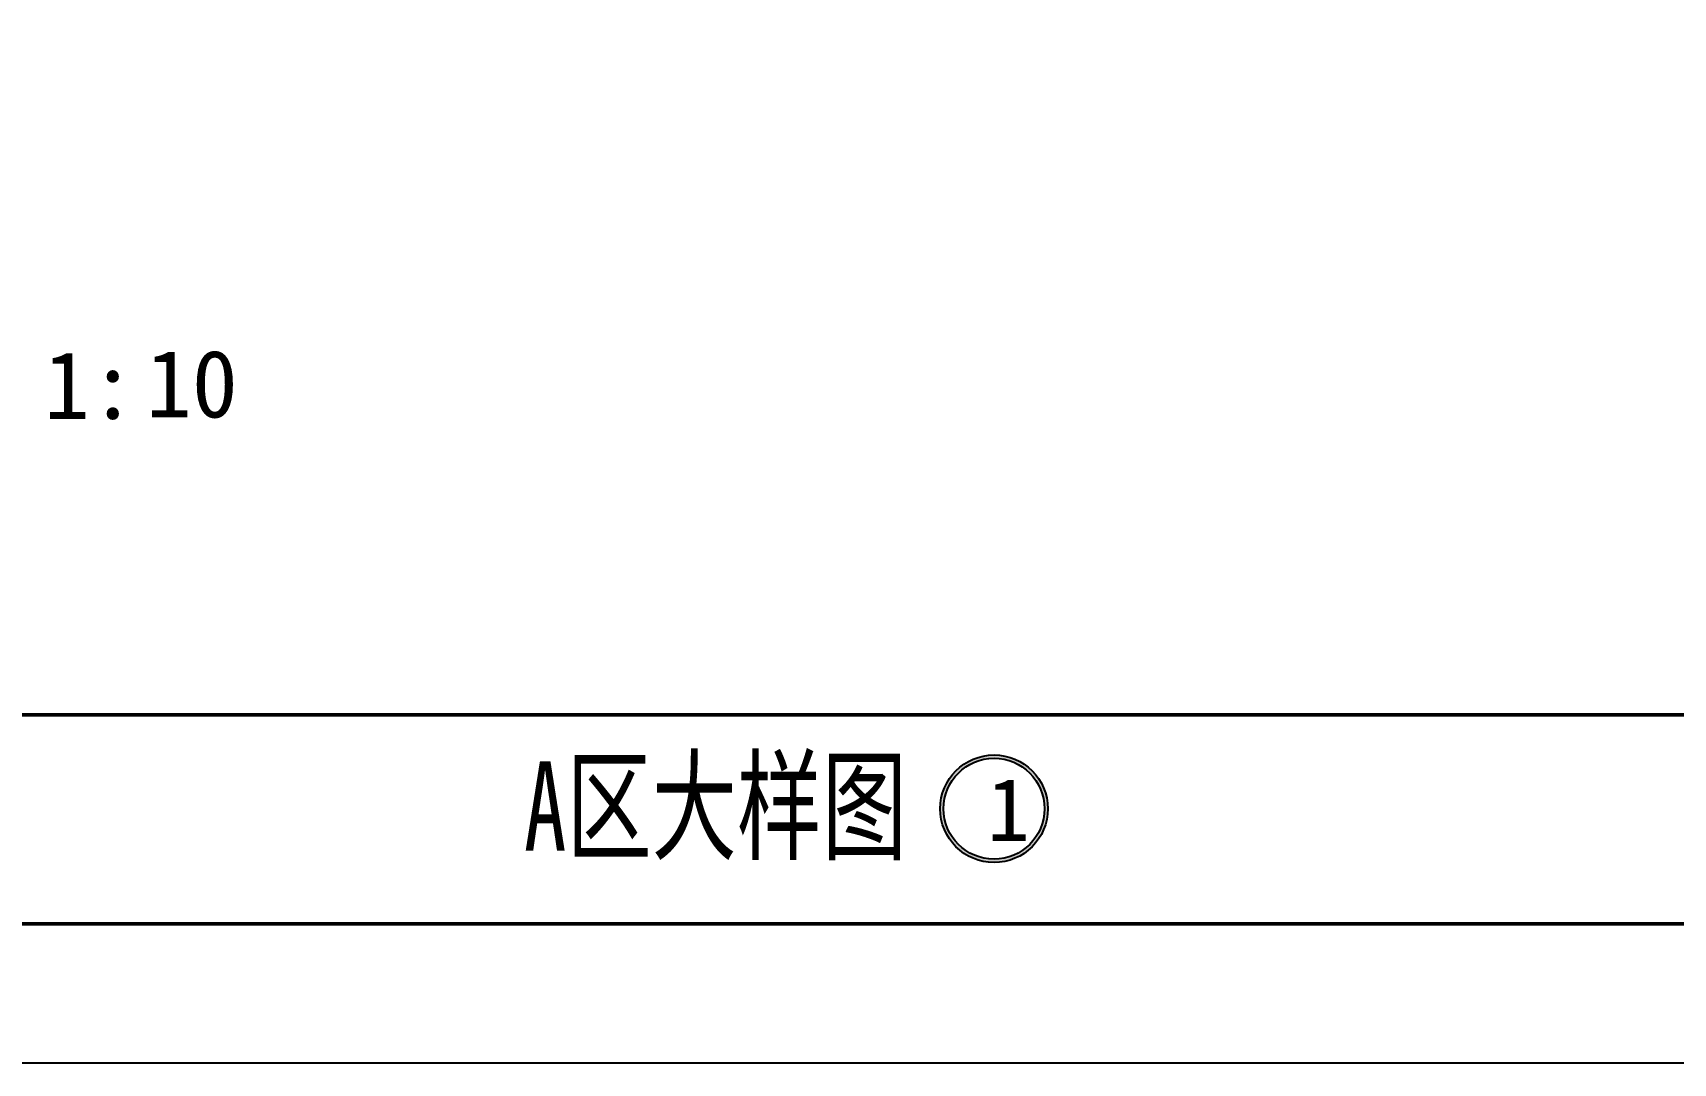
# Model space of a CAD drawing. Extents: x -5157 to -787, y -1161 to 1757.
# Drawn here: x -2744 to -1568, y -1161 to -422 of the extents above; entities that cross this region are included whole.
import ezdxf

# ---------------------------------------------------------------- set-up
doc = ezdxf.new("R2010")
doc.units = 0
doc.header["$MEASUREMENT"] = 0
doc.layers.add('TEXT', color=41, linetype='CONTINUOUS')
doc.layers.add('TK', color=1, linetype='CONTINUOUS')
doc.styles.get("Standard").update_dxf_attribs({"font": 'SIMSUN.TTF'})
doc.styles.add('STYLE1', font='SIMSUN.TTF', dxfattribs={"width": 0.7})

msp = doc.modelspace()

# ---------------------------------------------------------------- hatches: boundary and pattern name
at = {"layer": 'TK', "linetype": 'CONTINUOUS'}
h = msp.add_hatch(color=256, dxfattribs=at)
edge = h.paths.add_edge_path(flags=16)
edge.add_arc((-2054.9, -978.3), 36.2, 0, 360)
edge = h.paths.add_edge_path()
edge.add_arc((-2054.9, -978.3), 38.6, 0, 360)

# ---------------------------------------------------------------- linework, layer by layer
for p, q in [((-1057.1, -1060.9), (-4907.1, -1060.9)), ((-957.1, -1160.9), (-5157.1, -1160.9))]:
    msp.add_line(p, q, dxfattribs=at)
at = {"layer": 'TK', "linetype": 'CONTINUOUS', "const_width": 2.5}
for points in [[(-4907.1, 1689.1), (-4907.1, -1060.9), (-1057.1, -1060.9), (-1057.1, 1689.1), (-4907.1, 1689.1)], [(-4907.1, -910.9), (-1057.1, -910.9)]]:
    msp.add_lwpolyline(points, dxfattribs=at)
at = {"layer": 'TK', "linetype": 'CONTINUOUS'}
for radius in [38.6, 36.2]:
    msp.add_circle((-2054.9, -978.3), radius, dxfattribs=at)

# ---------------------------------------------------------------- texts
at = {"layer": 'TEXT', "linetype": 'CONTINUOUS'}
for s, p in [('1:', (-2736.4, -698.6)), ('10', (-2663.2, -697.6))]:
    msp.add_text(s, height=48.39, dxfattribs=at).set_placement(p)
at = {"layer": 'TK', "linetype": 'CONTINUOUS', "style": 'STYLE1', "width": 0.7}
msp.add_text('A区大样图', height=64, dxfattribs=at).set_placement((-2392.1, -1008.3))
at = {"layer": 'TK', "linetype": 'CONTINUOUS'}
msp.add_text('1', height=44.9, dxfattribs=at).set_placement((-2059.9, -1001.4))

doc.saveas('drawing.dxf')
